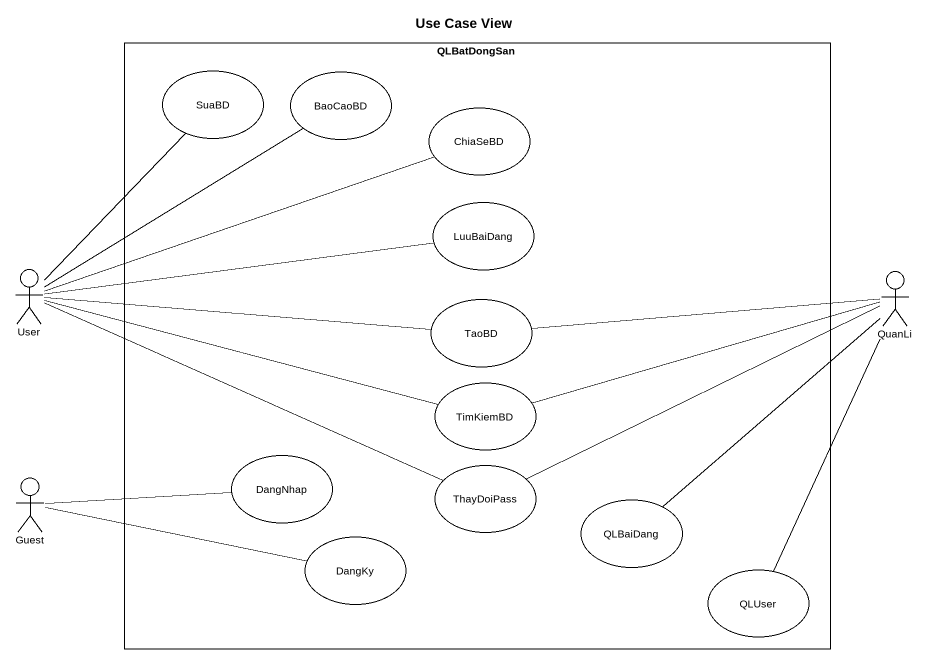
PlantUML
@startuml
title Use Case View
rectangle QLBatDongSan {
  usecase SuaBD
  usecase BaoCaoBD
  usecase ChiaSeBD
  usecase LuuBaiDang
  usecase TaoBD
  usecase TimKiemBD
  usecase DangNhap
  usecase ThayDoiPass
  usecase QLBaiDang
  usecase DangKy
  usecase QLUser
}
actor User
actor QuanLi
actor Guest
User -up- SuaBD
User -up- BaoCaoBD
User -right- ChiaSeBD
User -right- LuuBaiDang
User -right- TaoBD
User -right- TimKiemBD
User -right- ThayDoiPass
QuanLi -left- TaoBD
QuanLi -left- TimKiemBD
QuanLi -- QLBaiDang
QuanLi -- QLUser
ThayDoiPass -right- QuanLi
Guest -right- DangNhap
Guest -right- DangKy
@enduml
